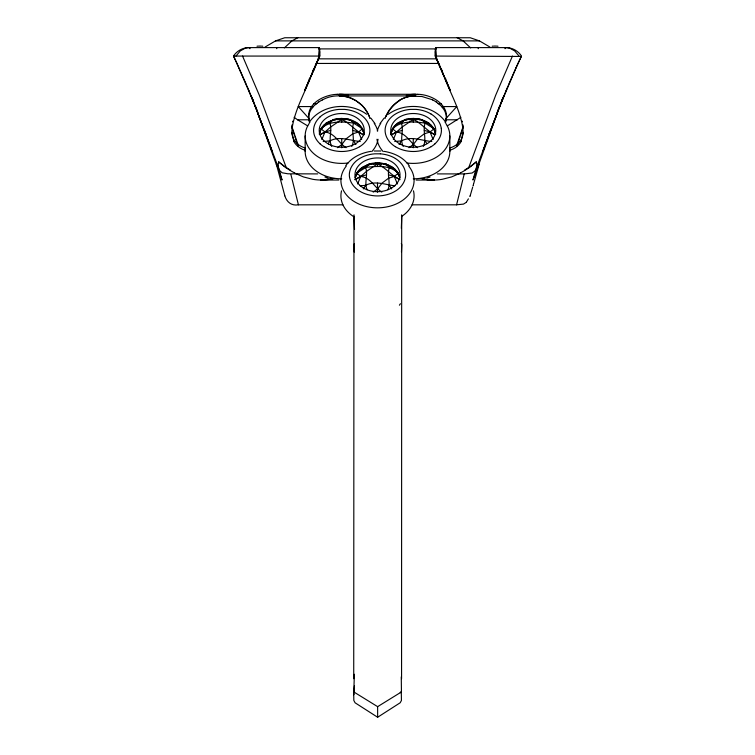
<?xml version="1.0" encoding="UTF-8"?>
<svg xmlns="http://www.w3.org/2000/svg" width="755" height="755" viewBox="0 0 755 755"><rect width="100%" height="100%" fill="white"/><g stroke="black" fill="none" stroke-linecap="round" stroke-linejoin="round"><path stroke-width="1.13" d="M331.69 146.413C327.897 139.071 332.672 130.785 329.888 123.122L333.134 119.62C344.827 116.147 362.145 120.46 364.146 134.258C359.588 113.939 323.895 113.939 319.337 134.258C321.12 120.007 338.825 117.233 350.348 119.62L353.595 123.122L362.542 128.756L362.542 129.652M357.653 124.179L357.653 123.282L353.595 123.122C350.811 130.785 355.586 139.071 351.792 146.413M353.727 678.698L353.963 216.779M367.09 189.741C363.91 182.719 368.383 174.83 365.647 167.553L368.893 164.052C380.511 160.655 397.29 164.722 399.905 178.171M355.095 178.171C357.511 164.241 374.612 161.806 386.107 164.052L389.353 167.553C386.617 174.83 391.09 182.719 387.91 189.741M401.566 678.669L401.688 214.826M403.208 146.413C399.414 139.071 404.189 130.785 401.405 123.122L404.652 119.62C416.345 116.147 433.663 120.46 435.663 134.258C431.105 113.939 395.412 113.939 390.854 134.258C392.638 120.007 410.342 117.233 421.866 119.62L425.112 123.122L434.059 128.756L434.059 129.652M429.17 124.179L429.17 123.282L425.112 123.122C422.328 130.785 427.103 139.071 423.31 146.413M353.935 245.904L353.944 244.998A4.219 3.048 0 0 1 354.425 243.61M249.452 48.131L249.452 47.603L319.176 47.603A18.771 0.972 -89.9 0 1 319.582 49.292A18.743 0.651 -90 0 1 319.705 51.519L319.686 53.379M319.705 51.538L319.648 56.068L319.676 53.945M353.982 216.156L354.52 229.473M354.01 215.496L354.038 214.835M415.458 95.413L415.429 95.923M354.444 685.851L353.718 694.751L353.718 692.278M401.471 252.095L401.773 245.045A4.219 3.048 0 0 0 401.292 243.591M291.817 126.698L292.015 124.953M463.202 132.38C462.551 140.77 457.105 145.781 449.621 148.093M401.339 228.397L401.754 216.808M450.376 89.354L450.376 90.496M354.369 674.253L353.84 690.523M476.679 166.685L472.951 180.03L475.178 174.452M278.331 163.495L278.727 161.881L286.485 168.195L259.305 95.205L242.553 56.068M292.562 121.829L292.695 121.168M445.648 122.348C450.952 105.483 432.247 94.479 417.77 94.299M339.203 95.517L339.495 94.281L415.505 94.281L415.797 95.517M445.846 120.007L446.299 117.525A16.837 16.166 -3.9 0 0 443.817 109.362L440.797 105.596L436.192 101.916M474.904 170.998L472.149 173.008L464.25 173.905L456.567 204.822L412.098 204.822M473.649 183.748L479.142 164.231L475.244 170.479M473.508 184.239L473.3 184.975M473.168 185.475L473.026 185.966M472.677 187.202L470.148 195.847M456.775 145.328L463.211 126.349M459.031 140.166L459.493 138.712M458.729 141.138L458.417 142.1M459.804 137.75L460.116 136.778M445.507 121.215L445.091 122.404M460.89 134.362L460.578 135.324M461.673 131.946L461.201 133.39M482.879 151.311L483.644 149.254M461.984 130.974L462.456 129.53M462.768 128.558L463.24 127.114M456.539 146.357L457.303 144.063L457.011 144.941M456.633 146.064L456.973 145.064M476.339 168.091L499.319 107.597M457.558 144.705L457.907 143.658M482.917 151.151L487.994 137.268M399.584 176.595L399.584 176.991C393.062 158.928 361.938 158.928 355.416 176.991L355.416 176.595M475.32 174.075L496.828 114.411M488.693 135.456L488.532 135.919L490.269 131.096M488.211 136.693L489.457 133.295M483.606 149.235L491.779 127.34M499.112 108.201L500.112 105.558L499.253 107.635M491.92 126.963L494.025 121.385M494.176 120.97L497.979 111.079M497.092 113.429L488.778 135.305M497.205 112.976L498.432 109.919M498.111 110.608L498.876 108.758M498.687 109.097L498.97 108.352M499.036 108.522L501.273 102.425M500.263 105.011L500.952 103.246M385.059 118.12L385.928 116.034M503.085 97.867L500.858 103.643M500.206 105.313L500.65 104.181M501.245 102.84L516.024 67.799M501.471 102.067L502.896 98.32M502.415 99.528L501.867 100.925M503.878 95.857L503.226 97.508M503.264 97.395L503.783 96.083M316.26 63.156L315.996 63.779M385.125 118.025C389.505 106.351 400.348 96.64 413.127 95.998M318.242 58.324L318.459 57.795M317.44 60.277L317.912 59.126M316.732 62.004L316.968 61.429M318.959 56.587L319.176 47.603M506.143 90.468L508.096 85.806M319.082 57.267L319.582 49.311M321.838 139.543L324.971 132.021L330.718 126.953L341.741 119.441C349.848 123.235 355.341 130.757 363.297 134.683L358.512 132.002L352.764 130.388M357.596 183.975L360.73 176.453L366.477 171.394L377.5 163.873C385.918 167.865 391.6 175.745 400.018 179.652L394.27 176.444L388.523 174.82M393.355 139.543L396.488 132.021L402.236 126.953L413.259 119.441C421.365 123.235 426.858 130.757 434.814 134.683L430.029 132.002L424.282 130.388M306.2 87.07L305.039 89.845L305.926 87.797M306.134 87.231L306.681 85.919M306.955 85.268L307.502 83.947M307.634 83.626L309.597 78.916M309.956 78.058L310.23 77.416M312.891 71.017L313.448 69.686M313.674 69.149L314.005 68.346M314.42 67.346L314.675 66.742M310.683 76.312L311.173 75.151M311.504 74.358L311.777 73.688M312.192 72.688L312.476 72.027M319.223 56.918L317.091 62.004M305.237 89.354L304.727 90.496L305.058 89.826M318.025 59.777L319.846 56.068L233.493 56.068L235.919 61.164M461.239 140.892L463.032 132.465A38.222 36.863 -4.1 0 0 462.721 127.274C459.701 108.512 449.593 91.836 443.147 74.179M317.751 60.428L318.714 58.758M316.921 62.391L315.656 65.364M316.732 62.844L318.214 59.938M315.816 64.996L316.09 64.345M316.373 63.694L317.213 62.316M508.606 84.598L518.308 62.835M470.12 195.97L469.846 196.479M315.26 66.298L315.533 65.647M315.297 66.204L316.704 63.495M314.703 67.601L313.872 69.526M314.59 67.865L315.694 65.874M313.731 69.866L312.155 74.056M313.561 70.253L314.184 69.375M314.439 68.79L314.929 67.639M306.445 86.617L307.285 84.664M312.428 72.858L311.117 76.434M305.879 87.91L306.511 86.457M312.249 73.273L312.721 72.197M313.183 71.678L313.938 69.951M308.134 82.72L310.475 77.34M307.096 85.107L308.267 82.418M311.853 74.179C305.369 91.827 295.337 108.512 292.27 127.274A38.222 36.863 4.1 0 0 291.94 132.465L293.761 140.892M309.163 79.275L309.493 78.529M312.891 70.781L313.231 70.007M313.57 69.233L313.91 68.46M307.511 83.022L307.842 82.276M315.231 65.468L315.609 64.628M516.09 67.62L518.76 61.872M512.447 56.068L495.695 95.205L468.515 168.195L476.273 161.881L476.669 163.495M518.525 62.354L519.213 60.91M519.081 61.164L521.148 56.823M519.666 59.938L521.507 56.068L521.11 55.474A18.724 18.715 -89.4 0 0 513.777 49.358A19.168 18.903 83.5 0 0 505.548 47.612L505.548 48.131M521.327 56.446L435.154 56.068L436.843 59.466M235.975 56.068L240.269 50.934L244.988 48.311A26.189 18.498 -87.8 0 1 249.962 47.622L249.962 48.679M466.392 202.123L468.411 198.839M466.241 202.368L463.513 204.095L456.567 204.822M380.029 123.594L383.993 118.252M328.151 143.592L329.888 140.902C339.844 135.617 350.122 140.751 360.305 141.496M363.325 188.91L365.647 185.343C375.226 180.303 385.201 184.73 394.94 185.824M399.084 144.479L401.405 140.902C411.362 135.617 421.639 140.751 431.822 141.496M310.012 121.196C322.838 104.058 349.782 102.029 366.656 114.241M345.771 165.638L347.583 163.354M445.62 118.96L456.794 106.568L441.524 106.568M348.234 162.684C354.019 156.228 362.428 152.737 370.847 151.368M337.23 94.299C323.82 94.724 305.35 103.973 309.154 120.007M284.361 47.905L291.911 40.883L297.8 37.75M476.273 161.881L474.536 163.344M337.438 147.697L341.741 144.582L346.3 138.656L352.764 133.814L358.512 132.021L362.542 128.756M408.955 147.697L413.259 144.582L417.817 138.656L424.282 133.814L430.029 132.021L434.059 128.756M373.197 192.129L377.5 189.014L382.058 183.088L388.523 178.246L394.27 176.453L398.3 173.188C388.23 163.59 374.008 166.827 361.588 167.714L361.588 168.61M474.319 163.514L471.545 165.638M471.441 165.722L470.771 166.194M447.271 125.934L460.88 117.308M470.384 166.468L469.685 166.94M388.344 114.241C405.218 102.029 432.162 104.058 444.988 121.196M318.808 101.916L314.203 105.596L311.183 109.362A16.837 16.166 3.9 0 0 308.729 117.516L309.352 122.348M353.718 694.128L353.84 700.48L355.086 702.792L377.632 717.25L400.188 702.763L401.433 700.461L401.292 691.382M320.941 129.652L320.941 128.756C329.803 120.451 342.506 121.489 353.595 123.122M392.458 129.652L392.458 128.756C401.32 120.451 414.023 121.489 425.112 123.122M356.7 174.084L356.7 173.188L365.647 167.553M399.15 100.509L400.622 99.632M377.632 717.25L377.632 706.661L400.188 692.722M264.967 47.103L275.556 40.883L284.758 37.75L470.242 37.75L479.444 40.883L490.033 47.103M346.045 147.697C338.674 142.855 334.767 133.059 324.971 132.021L320.186 134.683L324.971 132.021L330.718 130.388M417.562 147.697C410.191 142.855 406.284 133.059 396.488 132.021L391.703 134.683L396.488 132.021L402.236 130.388M381.803 192.129C374.433 187.297 370.526 177.491 360.73 176.453L354.982 179.652L360.73 176.453L366.477 174.82M400.745 99.575L400.971 99.443A28.586 27.029 0 0 1 411.003 96.168M460.314 173.159L451.509 176.944L442.241 179.303A49.5 48.414 0 0 1 421.243 178.491M449.631 150.443L453.208 148.924A18.526 17.903 0 0 0 461.465 141.006M426.896 178.123L430.067 177M332.417 178.671L320.535 180.039L338.844 180.03M257.011 46.225L257.785 46.121M492.147 46.225L492.921 46.121M411.003 96.206L421.941 96.498L432.058 99.641A35.645 34.041 -1.3 0 1 432.728 99.962M323.178 141.496L329.888 140.902M394.695 141.496L401.405 140.902M360.059 185.824L365.647 185.343M276.764 47.622L276.764 48.679M329.888 123.122L325.83 123.282L325.83 124.179M401.405 123.122L397.347 123.282L397.347 124.179M374.159 151L380.841 151M505.482 47.603L435.824 47.603A18.771 0.972 89.9 0 0 435.418 49.292A18.743 0.651 90 0 0 435.295 51.519L435.314 53.379M275.556 40.883L479.444 40.883M258.597 46.083L261.268 46.083M493.732 46.083L496.403 46.083M318.61 48.905L436.39 48.905M318.667 58.843L436.333 58.843M316.317 63.448L438.683 63.448M339.731 95.932L415.269 95.923A32.72 31.172 0.3 0 0 413.127 95.942M313.863 103.662L316.883 103.662M438.117 103.662L441.137 103.662M313.476 106.568L298.206 106.568L309.38 118.96M294.12 117.308L297.555 119.79L308.984 119.79M446.016 119.79L457.445 119.79M280.105 170.998L282.134 172.782L287.929 173.801L317.657 173.905M437.343 173.905L464.25 173.905M416.156 180.039L434.465 180.039M284.88 195.989C286.815 202.151 291.534 206.011 298.433 204.822L342.902 204.822M434.323 180.039L430.454 179.879A51.283 49.877 -0.5 0 1 425.678 179.36L422.036 178.548M249.452 47.603L249.48 47.603A19.168 18.903 -83.5 0 0 241.222 49.368A18.724 18.715 89.4 0 0 233.956 55.389L233.672 56.446M304.624 90.496L304.624 89.354M389.353 167.553L393.412 167.714L393.412 168.61M478.189 47.622L478.236 48.679M380.256 153.822L374.744 153.822A28.303 21.215 0 0 0 358.597 159.192A27.104 20.319 0 0 0 355.737 161.428A28.596 21.442 0 0 0 349.489 172.753M497.215 46.121L497.989 46.225M262.079 46.121L262.853 46.225M384.153 151.368C392.572 152.737 400.981 156.228 406.766 162.684M305.379 148.093C297.895 145.772 292.449 140.77 291.798 132.38M324.933 177L328.104 178.123M305.369 150.443L301.792 148.924A18.526 17.903 0 0 1 293.535 141.006M294.686 173.159L303.491 176.944L312.759 179.303A49.5 48.414 0 0 0 333.757 178.491M457.2 37.75L463.089 40.883L470.639 47.905M297.555 119.79L307.729 125.934M377.632 706.661L355.086 692.741A2.888 2.775 0 0 1 353.878 690.523M285.315 166.94L284.673 166.506M284.229 166.194L283.559 165.722M283.455 165.638L280.681 163.514M392.458 128.756L396.488 132.002M320.941 128.756L324.971 132.002M356.7 173.188L360.73 176.444M280.369 163.373L278.727 161.881M361.211 104.737L356.086 100.651L351.679 98.329A28.303 26.68 0 0 0 348.65 97.197L346.054 96.564A30.37 28.596 0.2 0 0 339.731 96.027M371.007 118.252L374.971 123.594M407.417 163.354L409.229 165.638M279.69 170.347L276.415 164.788L258.172 114.411M425.112 140.902L426.849 143.592M389.353 185.343L391.675 188.91M353.595 140.902L355.916 144.479M519.025 56.068L514.731 50.934L510.012 48.311A26.189 18.498 87.8 0 0 505.038 47.622L505.038 48.679M233.852 56.823L235.352 59.975M235.786 60.91L246.394 84.598M236.239 61.872L253.529 102.067M439.769 65.468L439.391 64.628M439.004 63.779L438.74 63.156M447.158 82.276L447.488 83.022M445.507 78.529L445.837 79.275M441.09 68.46L441.43 69.233M441.769 70.007L442.109 70.781M444.525 77.34L446.866 82.72M446.733 82.418L448.555 86.617M443.883 76.434L442.317 72.263M447.611 84.437L447.904 85.107M442.572 72.858L443.336 74.613M448.489 86.457L449.121 87.91M442.326 72.867L441.005 69.243M449.074 87.797L449.395 88.561M441.703 70.866L442.024 71.593M449.367 88.477L450.235 90.496L449.763 89.354M441.269 69.866L441.873 71.253M440.769 68.705L441.128 69.526M440.561 68.79L440.297 67.601M440.58 68.252L440.863 68.903M440.023 66.95L440.41 67.865M439.306 65.874L439.816 67.063M439.467 65.647L439.74 66.298M439.703 66.204L437.787 62.316M438.91 64.345L439.344 65.364M438.353 63.042L438.985 64.524M272.14 151.349L271.356 149.254M438.079 62.391L438.627 63.694M438.268 62.844L436.286 58.758M437.909 62.004L435.626 57.191M436.975 59.777L437.249 60.428M246.904 85.806L248.857 90.468M448.8 87.07L449.961 89.845M447.498 83.947L448.045 85.268M448.319 85.919L448.866 87.231M440.325 66.742L440.58 67.346M446.403 81.313L447.366 83.626M440.995 68.346L441.326 69.149M441.552 69.686L442.109 71.017M444.77 77.416L445.044 78.058M445.403 78.916L446.677 81.974M442.524 72.027L442.808 72.688M443.223 73.688L443.496 74.358M443.827 75.151L444.317 76.312M435.918 57.267L435.418 49.311M430.029 132.021L433.162 139.543M394.27 176.453L397.404 183.975M358.512 132.021L361.645 139.543M436.041 56.587L435.824 47.603M436.541 57.795L436.758 58.324M437.088 59.126L437.56 60.277M438.032 61.429L438.268 62.004M369.875 118.025C363.75 98.98 340.297 90.307 322.942 99.641A35.645 34.041 1.3 0 0 322.272 99.962M251.358 96.442L251.019 95.602L251.774 97.508M251.443 96.649L251.736 97.395M251.972 97.99L252.51 99.339M252.906 100.5L252.463 99.386A98.697 9.485 70.8 0 0 248.857 90.487M252.661 99.726L253.133 100.925M251.915 97.867L255.888 108.201M253.01 100.943L253.755 102.84M253.727 102.595L254.142 103.643M254.048 103.246L254.794 105.313M254.501 104.407L255.747 107.635M255.237 106.455L255.964 108.522M266.279 135.438L266.477 135.938L264.731 131.096M255.681 107.597L266.156 135.249M256.03 108.352L256.313 109.097M256.124 108.758L257.493 112.174M256.596 109.843L256.889 110.608M257.021 111.079L257.795 112.976M257.464 112.25L260.824 120.97M257.908 113.429L279.237 169.837L282.049 180.03L276.377 164.231L284.852 195.847M254.888 105.558L255.284 106.587M260.975 121.385L263.08 126.963M263.221 127.34L271.394 149.235M309.909 122.404L309.493 121.215M265.543 133.295L266.789 136.693M267.006 137.268L272.083 151.151M291.789 126.349L298.225 145.328M297.989 144.941L297.697 144.063L298.367 146.064M297.093 143.658L298.461 146.357M278.642 168.044L278.321 166.732M291.76 127.114L292.232 128.558M292.544 129.53L293.016 130.974M293.327 131.946L293.799 133.39M294.11 134.362L294.422 135.324M294.884 136.778L295.196 137.75M295.507 138.712L295.969 140.166M296.271 141.138L296.583 142.1M298.433 204.822L290.92 174.584M462.305 121.168L462.438 121.829M462.985 124.953L463.183 126.698M354.246 252.113L353.935 246.045M401.264 676.876L401.433 690.495A2.888 2.784 0 0 1 400.216 692.75M339.542 95.423L339.571 95.932M435.324 53.945L435.352 56.068L435.295 51.538M449.848 135.976L449.848 151.396M434.795 130.492L434.795 131.011M433.106 127.435L433.106 127.963M430.652 124.688L430.652 125.207M427.528 122.348L427.528 122.867M423.857 120.517L423.857 121.036M421.866 119.62L421.866 120.517M419.78 119.252L419.78 119.771M415.448 118.601L415.448 119.13M413.259 118.337L413.259 122.121M413.259 138.646L413.259 147.801M411.06 118.601L411.06 119.13M406.737 119.252L406.737 119.771M404.652 119.62L404.652 120.517M402.66 120.517L402.66 121.036M399.046 174.934L399.046 175.453M398.989 122.348L398.989 122.867M398.3 173.188L398.3 174.084M397.347 171.876L397.347 172.395M395.865 124.688L395.865 125.207M394.893 169.12L394.893 169.639M393.412 127.435L393.412 127.963M391.769 166.789L391.769 167.308M391.713 130.492L391.713 131.011M388.098 164.949L388.098 165.468M386.107 164.052L386.107 164.958M384.021 163.684L384.021 164.203M379.699 163.042L379.699 163.561M377.5 141.77L377.5 142.733M377.5 162.778L377.5 166.553M377.5 183.088L377.5 192.232M375.301 163.042L375.301 163.561M370.979 163.684L370.979 164.203M368.893 164.052L368.893 164.958M366.902 164.949L366.902 165.468M363.287 130.492L363.287 131.011M363.231 166.789L363.231 167.308M361.588 127.435L361.588 127.963M360.107 169.12L360.107 169.639M359.135 124.688L359.135 125.207M357.653 171.876L357.653 172.395M356.011 122.348L356.011 122.867M355.954 174.934L355.954 175.453M352.34 120.517L352.34 121.036M350.348 119.62L350.348 120.517M348.263 119.252L348.263 119.771M343.94 118.601L343.94 119.13M341.741 118.337L341.741 122.121M341.741 138.646L341.741 147.801M339.552 118.601L339.552 119.13M335.22 119.252L335.22 119.771M333.134 119.62L333.134 120.517M331.143 120.517L331.143 121.036M327.472 122.348L327.472 122.867M324.348 124.688L324.348 125.207M321.894 127.435L321.894 127.963M320.205 130.492L320.205 131.011M305.152 135.976L305.152 151.396M399.414 305.199A201.547 1.095 -56.2 0 1 400.414 303.708M361.315 104.643A41.327 39.873 -20 0 1 369.988 118.29M324.499 180.115A7.323 0.991 0.2 0 1 321.432 180.351M386.249 116.157A36.986 35.117 1.6 0 1 399.348 100.774M434.182 180.086A7.295 0.689 -0.4 0 1 431.445 179.983M319.601 133.239A22.518 16.874 0 0 1 320.101 131.672M321.743 128.558A22.518 16.874 0 0 1 324.263 125.67M327.547 123.207A22.518 16.874 0 0 1 331.398 121.319M337.645 119.715A22.518 16.874 0 0 1 339.722 119.498M343.761 119.498A22.518 16.874 0 0 1 345.837 119.715M352.085 121.319A22.518 16.874 0 0 1 355.935 123.207M359.22 125.67A22.518 16.874 0 0 1 364.165 134.796M341.741 178.822A36.589 27.425 0 0 1 305.303 148.933M378.057 139.279A36.589 27.425 0 0 1 371.847 151.557M348.395 162.938A36.589 27.425 0 0 1 312.362 152.312A36.589 27.425 0 0 1 309.248 123.376M374.244 123.376A36.589 27.425 0 0 1 377.717 130.983M319.988 116.997A27.104 20.319 0 0 1 322.829 114.741A28.303 21.215 0 0 1 338.986 109.39L344.497 109.381A28.303 21.215 0 0 1 359.597 114.08A27.104 20.319 0 0 1 362.598 116.204A28.52 21.385 0 0 1 369.742 128.322A26.991 20.234 0 0 1 369.761 132.446A28.586 21.433 0 0 1 363.495 143.771A26.991 20.234 0 0 1 359.606 146.696M319.997 116.997A28.596 21.442 0 0 0 313.731 128.322A26.991 20.234 0 0 0 313.721 132.446A28.586 21.433 0 0 0 319.988 143.771M323.876 146.696A26.991 20.234 0 0 1 319.978 143.78M323.886 146.696A28.577 21.423 0 0 0 338.986 151.377A27.029 20.262 0 0 0 344.497 151.387A28.577 21.423 0 0 0 359.597 146.696M355.36 177.68A22.518 16.874 0 0 1 367.156 165.751M373.404 164.146A22.518 16.874 0 0 1 375.48 163.939M379.52 163.939A22.518 16.874 0 0 1 381.596 164.146M387.843 165.751A22.518 16.874 0 0 1 399.64 177.68M413.476 190.836A36.589 27.425 0 0 1 401.528 216.515M354.444 217.119A36.589 27.425 0 0 1 341.524 190.836M408.785 166.185A36.589 27.425 0 0 1 401.216 201.292A36.589 27.425 0 0 1 353.784 201.292A36.589 27.425 0 0 1 346.215 166.185M380.378 153.831A28.303 21.215 0 0 1 395.478 158.512M349.48 176.887A26.991 20.234 0 0 1 349.48 172.753M349.489 176.878A28.586 21.433 0 0 0 355.747 188.212A26.991 20.234 0 0 0 359.635 191.138A28.577 21.423 0 0 0 374.744 195.819A27.029 20.262 0 0 0 380.256 195.828A28.577 21.423 0 0 0 395.356 191.128A26.991 20.234 0 0 0 399.263 188.212A28.586 21.433 0 0 0 405.51 176.878M405.52 172.753A26.991 20.234 0 0 1 405.52 176.887M405.501 172.753A28.52 21.385 0 0 0 398.357 160.645A27.104 20.319 0 0 0 395.365 158.503M390.835 134.796A22.518 16.874 0 0 1 395.78 125.67M399.065 123.207A22.518 16.874 0 0 1 402.915 121.319M409.163 119.715A22.518 16.874 0 0 1 411.239 119.498M415.278 119.498A22.518 16.874 0 0 1 417.355 119.715M423.602 121.319A22.518 16.874 0 0 1 427.453 123.207M430.737 125.67A22.518 16.874 0 0 1 433.257 128.558M434.899 131.672A22.518 16.874 0 0 1 435.399 133.239M449.697 148.933A36.589 27.425 0 0 1 413.259 178.822M445.752 123.376A36.589 27.425 0 0 1 442.638 152.312A36.589 27.425 0 0 1 406.605 162.938M383.153 151.557A36.589 27.425 0 0 1 376.943 139.279M377.283 130.983A36.589 27.425 0 0 1 380.756 123.376M395.393 146.696A26.991 20.234 0 0 1 391.496 143.78A28.586 21.433 0 0 1 385.248 132.446A26.991 20.234 0 0 1 385.239 128.322A28.596 21.442 0 0 1 391.505 116.997A27.104 20.319 0 0 1 394.346 114.741A28.303 21.215 0 0 1 410.503 109.39L416.014 109.381A28.303 21.215 0 0 1 431.114 114.08M395.403 146.696A28.577 21.423 0 0 0 410.503 151.377A27.029 20.262 0 0 0 416.014 151.387A28.577 21.423 0 0 0 431.114 146.696M435.022 143.78A26.991 20.234 0 0 1 431.124 146.696M435.012 143.771A28.586 21.433 0 0 0 441.269 132.446A26.991 20.234 0 0 0 441.279 128.322M441.26 128.322A28.52 21.385 0 0 0 434.116 116.213A27.104 20.319 0 0 0 431.124 114.071M264.467 130.19A35.07 0.821 70.1 0 1 265.335 132.54M255.266 105.587A45.14 2.68 71.3 0 1 257.804 112.382M252.189 98.037A29.738 0.897 70.4 0 1 253.699 101.831M278.331 166.629A18.044 12.656 -23.9 0 1 278.378 163.486M294.761 173.018A71.357 68.714 5.9 0 1 286.579 168.072M290.194 169.922A86.636 73.207 -61.9 0 1 285.815 167.214M318.818 101.925A33.881 32.389 1.6 0 1 322.281 99.981M337.23 94.328A28.19 23.556 -0.3 0 1 348.678 95.451M489.665 132.54A35.07 0.821 -70.1 0 1 490.533 130.19M476.622 163.486A18.044 12.656 23.9 0 1 476.669 166.629M468.421 168.072A71.357 68.714 -5.9 0 1 460.239 173.018M469.185 167.214A86.636 73.207 61.9 0 1 464.806 169.922M432.719 99.981A33.881 32.389 -1.6 0 1 436.182 101.925M502.528 99.405A98.697 9.485 -70.8 0 1 506.143 90.487M406.322 95.451A28.19 23.556 0.3 0 1 417.77 94.328M497.196 112.382A45.14 2.68 -71.3 0 1 499.734 105.587M501.301 101.831A29.738 0.897 -70.4 0 1 502.811 98.037M328.774 144.186A22.518 16.874 0 0 0 364.165 131.898A22.518 16.874 0 0 0 332.285 115.071A22.518 16.874 0 0 0 328.774 144.186M364.533 188.618A22.518 16.874 0 0 0 399.923 176.34A22.518 16.874 0 0 0 368.044 159.503A22.518 16.874 0 0 0 364.533 188.618M400.292 144.186A22.518 16.874 0 0 0 435.682 131.898A22.518 16.874 0 0 0 403.802 115.071A22.518 16.874 0 0 0 400.292 144.186"/></g></svg>
